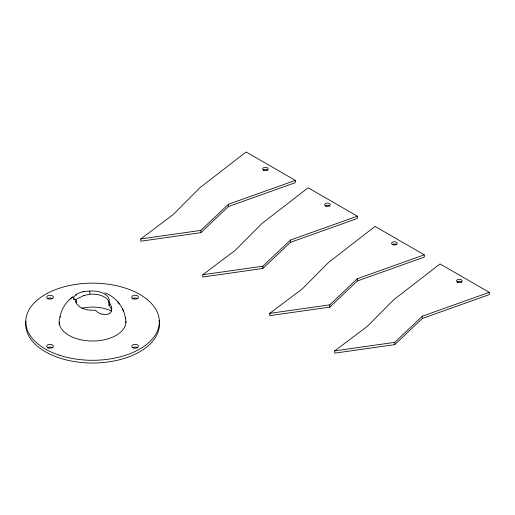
<?xml version="1.0" encoding="UTF-8"?>
<svg xmlns="http://www.w3.org/2000/svg" width="515" height="515" viewBox="0 0 515 515"><rect width="100%" height="100%" fill="white"/><g stroke="black" fill="none" stroke-linecap="round" stroke-linejoin="round"><path stroke-width="0.77" d="M59.869 317.131C61.349 309.689 65.347 302.685 71.366 297.998M140.801 238.921L200.844 230.398L228.403 204.255L295.34 180.392L295.34 182.664L228.403 206.534L200.844 232.671L140.801 241.2L140.801 238.921L173.285 214.485L199.859 187.775L246.125 151.977L295.34 180.392M202.813 274.727L262.856 266.204L290.415 240.061L357.352 216.191L357.352 218.463L290.415 242.333L262.856 268.476L202.813 276.999L202.813 274.727L235.297 250.29L261.871 223.581L308.137 187.775L357.352 216.191M269.744 313.371L329.787 304.848L357.352 278.705L424.283 254.835L424.283 257.107L357.352 280.978L329.787 307.12L269.744 315.644L269.744 313.371L302.228 288.934L328.808 262.225L375.068 226.42L424.283 254.835M334.711 350.876L394.754 342.353L422.313 316.21L489.25 292.346L489.25 294.619L422.313 318.482L394.754 344.625L334.711 353.148L334.711 350.876L367.195 326.439L393.769 299.73L440.035 263.931L489.25 292.346M71.759 297.689L72.84 296.833L70.201 298.919M102.002 314.272L100.998 313.944A11.388 8.131 27.2 0 1 95.23 310.152A16.705 9.643 0 0 1 76.078 299.099L76.078 302.241A16.705 9.643 0 0 0 75.93 302.936M104.86 292.906C115.849 296.885 124.012 307.21 125.551 318.772M117.285 301.204L118.276 302.414M118.469 302.64L119.519 303.908M122.267 308.382L122.963 309.966M123.027 310.088L123.735 311.71M422.313 316.21L422.313 318.482M394.754 342.353L394.754 344.625M357.352 278.705L357.352 280.978M329.787 304.848L329.787 307.12M290.415 240.061L290.415 242.333M262.856 266.204L262.856 268.476M228.403 204.255L228.403 206.534M200.844 230.398L200.844 232.671M89.829 291.123L89.829 294.271A16.705 9.643 0 0 1 109.045 305.376L109.045 302.228A16.705 9.643 0 0 0 89.829 291.123A11.433 3.985 -20.3 0 0 84.145 291.702M159.026 320.465A66.815 38.58 0 0 1 93.26 363.024A66.815 38.58 0 0 1 25.982 321.257M125.267 317.768A33.411 19.287 0 0 1 91.432 340.994A33.411 19.287 0 0 1 60.41 316.493M47.116 298.97A3.341 1.931 0 0 1 52.717 298.739M47.374 347.844A3.341 1.931 0 0 1 52.717 347.844M132.155 298.97A3.341 1.931 0 0 1 137.763 298.739M132.419 347.844A3.341 1.931 0 0 1 137.763 347.844M81.937 308.208A30.07 17.362 0 0 1 111.613 311.015M59.167 324.823A33.411 19.287 0 0 1 59.431 322.004M125.512 321.231A33.411 19.287 0 0 1 125.827 322.628M82.96 291.96A10.725 3.502 -19.7 0 1 84.17 291.645M75.531 294.844A9.36 2.884 -19.4 0 1 83.108 291.625M73.349 297.619A9.354 2.253 -20 0 1 76.535 294.889M75.654 299.292A11.259 3.038 -15.7 0 1 73.317 297.638M76.458 302.067A11.858 2.337 -13.6 0 1 76.317 302.067M73.606 299.749A9.264 1.854 -17 0 1 74.54 299.073M77.353 298.719A9.27 1.391 -23.9 0 1 82.542 296.325M82.909 295.816A11.343 3.193 -23.3 0 1 84.061 295.43M83.99 295.597A12.103 3.721 -23.8 0 1 89.546 294.483M109.083 305.35A11.826 9.843 24.2 0 1 111.742 310.803M108.929 313.764A9.354 6.946 27.7 0 1 102.118 313.995M111.691 308.627A9.386 7.326 31.6 0 1 109.167 313.854M108.897 302.318A11.24 8.813 24.4 0 1 111.742 308.639M457.114 282.162A2.781 1.609 0 0 1 461.685 282.252M325.21 206.006A2.781 1.609 0 0 1 329.883 206.2M263.197 170.208A2.781 1.609 0 0 1 267.658 170.208M392.147 244.651A2.781 1.609 0 0 1 396.82 244.844M59.161 355.131A66.815 38.58 0 0 0 159.386 321.721A66.815 38.58 0 0 0 59.161 288.31A66.815 38.58 0 0 0 59.161 355.131M48.378 298.842A3.341 1.931 0 0 0 53.386 297.168A3.341 1.931 0 0 0 48.378 295.501A3.341 1.931 0 0 0 48.378 298.842M48.378 347.94A3.341 1.931 0 0 0 53.386 346.273A3.341 1.931 0 0 0 48.378 344.599A3.341 1.931 0 0 0 48.378 347.94M133.417 298.842A3.341 1.931 0 0 0 138.432 297.168A3.341 1.931 0 0 0 133.417 295.501A3.341 1.931 0 0 0 133.417 298.842M133.417 347.94A3.341 1.931 0 0 0 138.432 346.273A3.341 1.931 0 0 0 133.417 344.599A3.341 1.931 0 0 0 133.417 347.94M457.951 282.246A2.781 1.609 0 0 0 462.122 280.849A2.781 1.609 0 0 0 457.951 279.458A2.781 1.609 0 0 0 457.951 282.246M325.879 206.032A2.781 1.609 0 0 0 330.218 204.816A2.781 1.609 0 0 0 326.227 203.251A2.781 1.609 0 0 0 325.879 206.032M263.867 170.227A2.781 1.609 0 0 0 268.206 169.01A2.781 1.609 0 0 0 264.214 167.452A2.781 1.609 0 0 0 263.867 170.227M392.984 244.734A2.781 1.609 0 0 0 397.162 243.344A2.781 1.609 0 0 0 392.984 241.953A2.781 1.609 0 0 0 392.984 244.734"/></g></svg>
